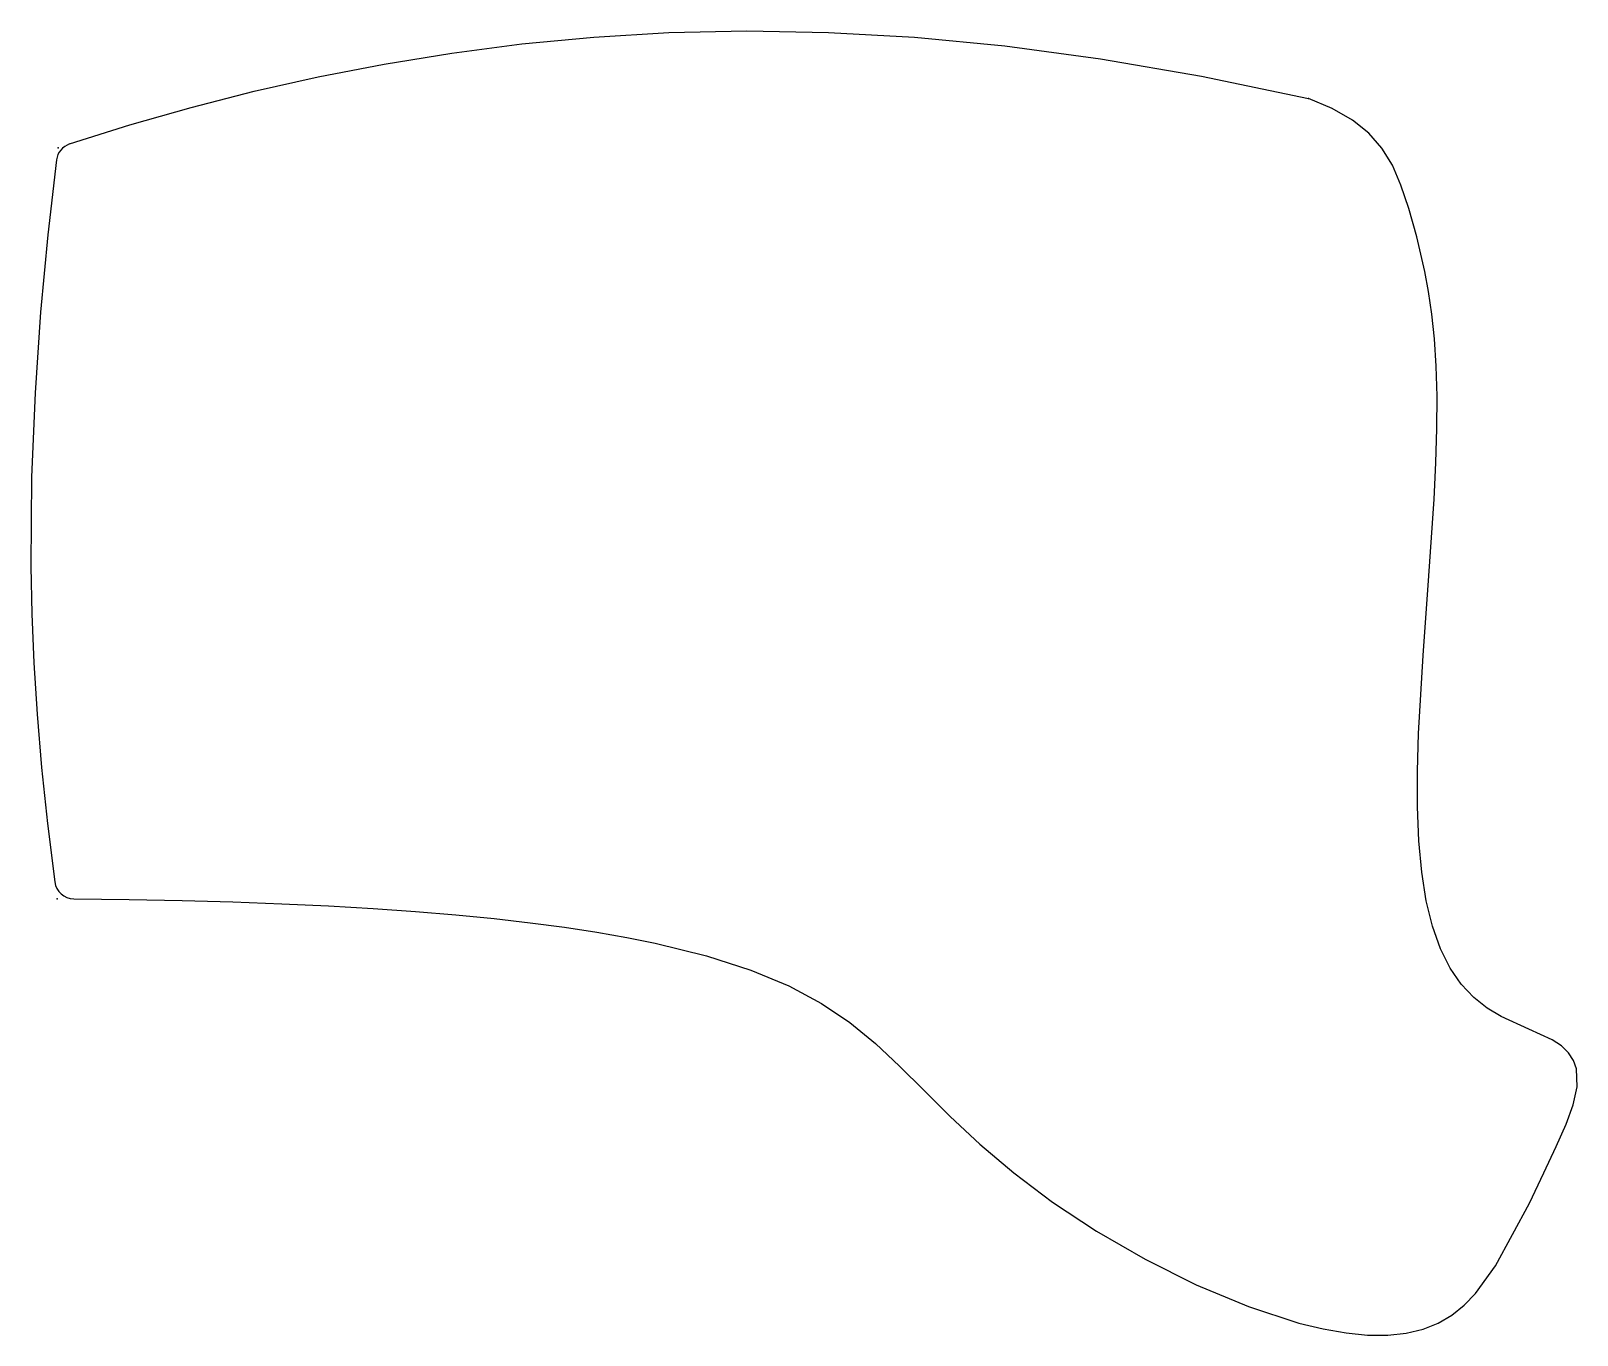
# Model space of a CAD drawing. Header units: millimetres. Extents: x 37 to 197, y -155 to -21.
import ezdxf

# ---------------------------------------------------------------- set-up
doc = ezdxf.new("R2010")
doc.units = ezdxf.units.MM
doc.layers.get('0').update_dxf_attribs({"linetype": 'CONTINUOUS'})

msp = doc.modelspace()

# ---------------------------------------------------------------- linework, layer by layer
for points in [[(41.35, -32.68), (47.54, -30.72), (53.88, -28.91), (60.35, -27.26), (66.97, -25.77), (73.76, -24.45), (80.74, -23.32), (87.93, -22.38), (95.36, -21.67), (103.08, -21.21), (111.13, -21.03), (119.55, -21.18), (128.4, -21.68), (137.72, -22.57), (147.57, -23.91), (157.99, -25.71), (169, -28)], [(41.79, -110.48), (47.47, -110.55), (52.93, -110.66), (58.18, -110.8), (63.21, -110.99), (68.01, -111.22), (72.61, -111.48), (76.98, -111.79), (81.14, -112.14), (85.09, -112.52), (88.82, -112.95), (92.34, -113.42), (95.66, -113.93), (98.78, -114.47), (101.7, -115.06), (106.97, -116.36), (111.53, -117.83), (115.45, -119.46), (118.82, -121.27), (121.76, -123.24), (124.39, -125.39), (126.88, -127.72), (129.39, -130.24), (132.09, -132.92), (135.13, -135.76), (138.63, -138.71), (142.64, -141.74), (147.18, -144.75), (152.17, -147.64), (157.45, -150.28), (162.82, -152.51), (168.03, -154.21), (170.51, -154.8), (172.88, -155.22), (175.1, -155.44), (177.18, -155.45), (179.08, -155.25), (180.81, -154.84), (182.38, -154.21), (183.78, -153.38), (185.05, -152.36), (186.21, -151.15), (188.28, -148.32), (191.78, -141.84), (193.26, -138.74), (194.54, -136.02), (195.56, -133.71), (196.29, -131.73), (196.69, -129.87), (196.61, -128.02), (196.31, -127.15), (195.81, -126.35), (195.08, -125.65), (194.13, -125.03), (191.7, -123.92), (188.85, -122.62), (187.41, -121.75), (186.03, -120.66), (184.74, -119.29), (183.6, -117.62), (182.6, -115.63), (181.79, -113.32), (181.15, -110.68), (180.68, -107.73), (180.39, -104.5), (180.25, -101.02), (180.24, -97.32), (180.35, -93.46), (180.81, -85.39), (181.42, -77.21), (181.95, -69.3), (182.14, -65.56), (182.24, -62.01), (182.26, -58.68), (182.17, -55.6), (181.99, -52.78), (181.72, -50.22), (181.38, -47.9), (180.99, -45.83), (180.16, -42.27), (179.34, -39.35), (178.53, -36.93), (177.65, -34.88), (176.58, -33.12), (175.23, -31.58), (173.54, -30.22), (171.46, -29.03), (169, -28)], [(40, -34.32), (39.1, -42.04), (38.35, -50.03), (37.78, -58.33), (37.42, -67.03), (37.36, -76.25), (37.46, -81.11), (37.67, -86.17), (38, -91.44), (38.46, -96.94), (39.07, -102.71), (39.82, -108.75)]]:
    msp.add_lwpolyline(points)
for centre, start, end in [((41.98, -34.58), 108.4149, 172.7693), ((41.8, -108.48), 187.6459, 269.5284)]:
    msp.add_arc(centre, 2, start, end)
for p in [(169, -28), (40.16, -33.08), (40.06, -110.47)]:
    msp.add_point(p)

doc.saveas('drawing.dxf')
